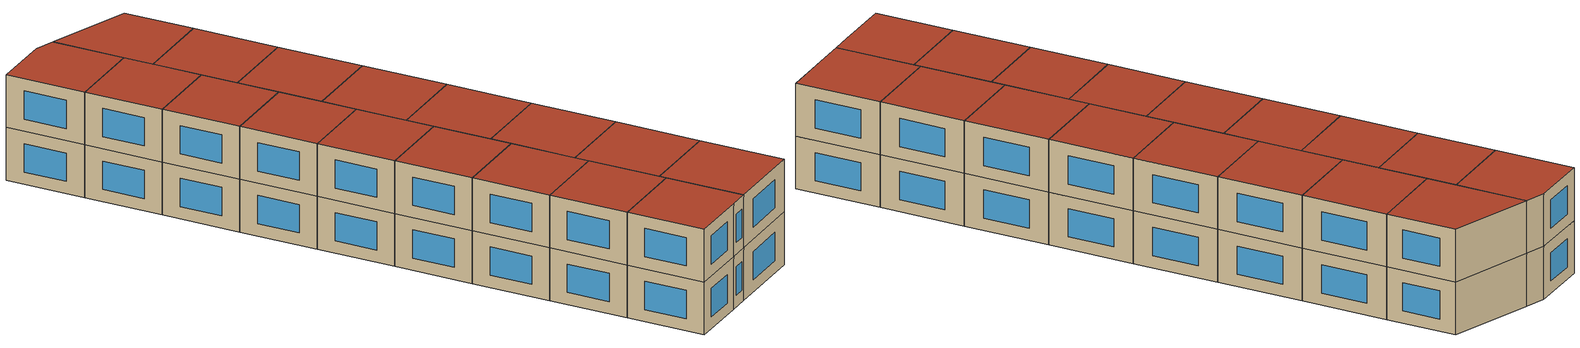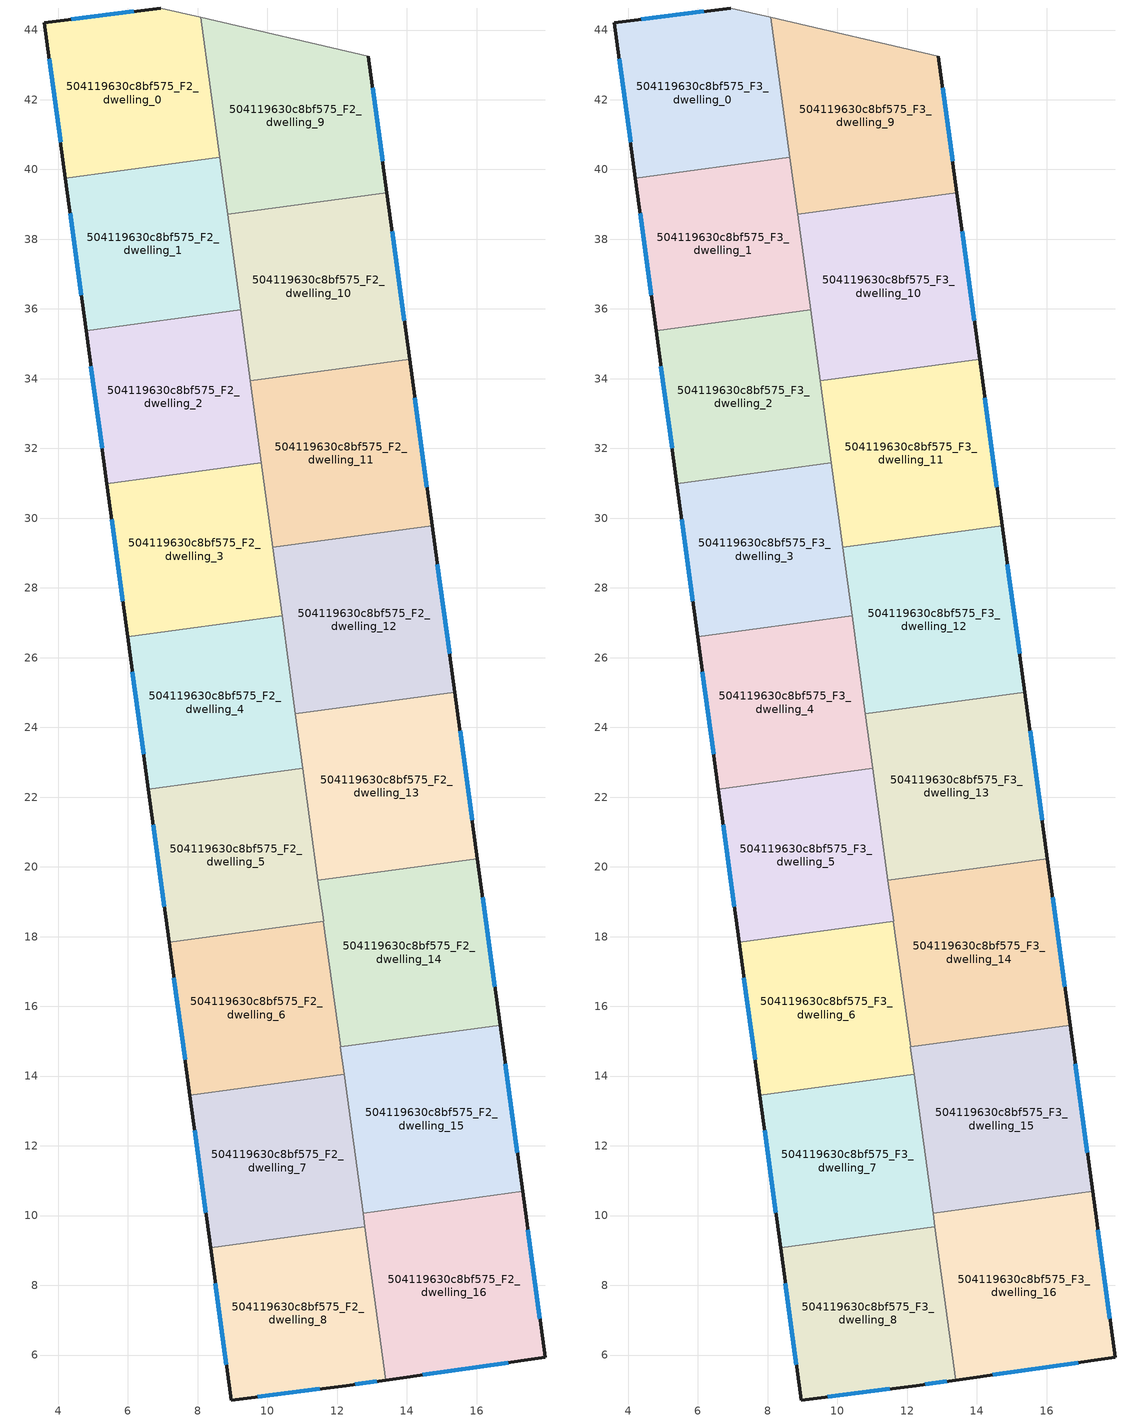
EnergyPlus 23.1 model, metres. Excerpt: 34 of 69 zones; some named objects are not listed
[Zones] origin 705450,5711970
504119630c8bf575_F2_dwelling_0
 floor to 504119630c8bf575_F1_dwelling_0 (EU_floor_Construction): 8.09,44.36 8.64,40.36 4.21,39.75 3.6,44.21 6.94,44.63 z6
 wall outside (EU_wall_Construction): 6.94,44.63 3.6,44.21 4.21,39.75 z6:9
 wall adiabatic (EU_wall_Construction): 8.09,44.36 6.94,44.63 z6:9
 wall to 504119630c8bf575_F2_dwelling_1 (EU_wall_Construction): 4.21,39.75 8.64,40.36 z6:9
 wall to 504119630c8bf575_F2_dwelling_9 (EU_wall_Construction): 8.64,40.36 8.09,44.36 z6:9
 window (EU_Window_Construction): 6.17,44.53 4.38,44.3 / 3.74,43.18 4.07,40.79 z6.69:8.31
504119630c8bf575_F2_dwelling_1
 floor to 504119630c8bf575_F1_dwelling_1 (EU_floor_Construction): 8.64,40.36 9.23,35.97 4.8,35.37 4.21,39.75 z6
 wall outside (EU_wall_Construction): 4.21,39.75 4.8,35.37 z6:9
 wall to 504119630c8bf575_F2_dwelling_2 (EU_wall_Construction): 4.8,35.37 9.23,35.97 z6:9
 wall to 504119630c8bf575_F2_dwelling_10 (EU_wall_Construction): 9.23,35.97 8.86,38.72 z6:9
 wall to 504119630c8bf575_F2_dwelling_9 (EU_wall_Construction): 8.86,38.72 8.64,40.36 z6:9
 window (EU_Window_Construction): 4.35,38.74 4.66,36.39 z6.69:8.31
504119630c8bf575_F2_dwelling_10
 floor to 504119630c8bf575_F1_dwelling_10 (EU_floor_Construction): 13.43,39.34 14.08,34.56 9.51,33.94 8.86,38.72 z6
 wall outside (EU_wall_Construction): 14.08,34.56 13.43,39.34 z6:9
 wall to 504119630c8bf575_F2_dwelling_9 (EU_wall_Construction): 13.43,39.34 8.86,38.72 z6:9
 wall to 504119630c8bf575_F2_dwelling_11 (EU_wall_Construction): 9.51,33.94 14.08,34.56 z6:9
 wall to 504119630c8bf575_F2_dwelling_2 (EU_wall_Construction): 9.23,35.97 9.51,33.94 z6:9
 window (EU_Window_Construction): 13.93,35.67 13.58,38.23 z6.69:8.31
504119630c8bf575_F2_dwelling_11
 floor to 504119630c8bf575_F1_dwelling_11 (EU_floor_Construction): 14.08,34.56 14.72,29.79 10.15,29.17 9.51,33.94 z6
 wall outside (EU_wall_Construction): 14.72,29.79 14.08,34.56 z6:9
 wall to 504119630c8bf575_F2_dwelling_12 (EU_wall_Construction): 10.15,29.17 14.72,29.79 z6:9
 wall to 504119630c8bf575_F2_dwelling_3 (EU_wall_Construction): 9.83,31.59 10.15,29.17 z6:9
 wall to 504119630c8bf575_F2_dwelling_2 (EU_wall_Construction): 9.51,33.94 9.82,31.59 z6:9
 window (EU_Window_Construction): 14.58,30.89 14.23,33.46 z6.69:8.31
504119630c8bf575_F2_dwelling_12
 floor to 504119630c8bf575_F1_dwelling_12 (EU_floor_Construction): 14.72,29.79 15.37,25.01 10.8,24.39 10.15,29.17 z6
 wall outside (EU_wall_Construction): 15.37,25.01 14.72,29.79 z6:9
 wall to 504119630c8bf575_F2_dwelling_13 (EU_wall_Construction): 10.8,24.39 15.37,25.01 z6:9
 wall to 504119630c8bf575_F2_dwelling_4 (EU_wall_Construction): 10.42,27.21 10.8,24.39 z6:9
 wall to 504119630c8bf575_F2_dwelling_3 (EU_wall_Construction): 10.15,29.16 10.42,27.21 z6:9
 window (EU_Window_Construction): 15.22,26.12 14.88,28.68 z6.69:8.31
504119630c8bf575_F2_dwelling_13
 floor to 504119630c8bf575_F1_dwelling_13 (EU_floor_Construction): 15.37,25.01 16.02,20.24 11.45,19.62 10.8,24.39 z6
 wall outside (EU_wall_Construction): 16.02,20.24 15.37,25.01 z6:9
 wall to 504119630c8bf575_F2_dwelling_14 (EU_wall_Construction): 11.45,19.62 16.02,20.24 z6:9
 wall to 504119630c8bf575_F2_dwelling_5 (EU_wall_Construction): 11.01,22.82 11.45,19.62 z6:9
 wall to 504119630c8bf575_F2_dwelling_4 (EU_wall_Construction): 10.8,24.39 11.01,22.82 z6:9
 window (EU_Window_Construction): 15.87,21.34 15.52,23.91 z6.69:8.31
504119630c8bf575_F2_dwelling_14
 floor to 504119630c8bf575_F1_dwelling_14 (EU_floor_Construction): 16.02,20.24 16.67,15.46 12.1,14.84 11.45,19.62 z6
 wall outside (EU_wall_Construction): 16.67,15.46 16.02,20.24 z6:9
 wall to 504119630c8bf575_F2_dwelling_15 (EU_wall_Construction): 12.1,14.84 16.67,15.46 z6:9
 wall to 504119630c8bf575_F2_dwelling_6 (EU_wall_Construction): 11.61,18.44 12.1,14.84 z6:9
 wall to 504119630c8bf575_F2_dwelling_5 (EU_wall_Construction): 11.45,19.62 11.61,18.44 z6:9
 window (EU_Window_Construction): 16.52,16.57 16.17,19.13 z6.69:8.31
504119630c8bf575_F2_dwelling_15
 floor to 504119630c8bf575_F1_dwelling_15 (EU_floor_Construction): 16.67,15.46 17.32,10.69 12.74,10.07 12.1,14.84 z6
 wall outside (EU_wall_Construction): 17.32,10.69 16.67,15.46 z6:9
 wall to 504119630c8bf575_F2_dwelling_16 (EU_wall_Construction): 12.74,10.07 17.32,10.69 z6:9
 wall to 504119630c8bf575_F2_dwelling_7 (EU_wall_Construction): 12.2,14.06 12.74,10.07 z6:9
 wall to 504119630c8bf575_F2_dwelling_6 (EU_wall_Construction): 12.1,14.84 12.2,14.06 z6:9
 window (EU_Window_Construction): 17.17,11.8 16.82,14.36 z6.69:8.31
504119630c8bf575_F2_dwelling_16
 floor to 504119630c8bf575_F1_dwelling_16 (EU_floor_Construction): 17.32,10.69 17.96,5.93 13.39,5.28 12.74,10.07 z6
 wall outside (EU_wall_Construction): 13.39,5.28 17.96,5.93 17.32,10.69 z6:9
 wall to 504119630c8bf575_F2_dwelling_8 (EU_wall_Construction): 12.8,9.67 13.39,5.28 z6:9
 wall to 504119630c8bf575_F2_dwelling_7 (EU_wall_Construction): 12.74,10.07 12.8,9.67 z6:9
 window (EU_Window_Construction): 17.82,7.04 17.47,9.59 / 14.45,5.43 16.91,5.78 z6.69:8.31
504119630c8bf575_F2_dwelling_2
 floor to 504119630c8bf575_F1_dwelling_2 (EU_floor_Construction): 9.23,35.97 9.82,31.59 5.4,30.99 4.8,35.37 z6
 wall outside (EU_wall_Construction): 4.8,35.37 5.4,30.99 z6:9
 wall to 504119630c8bf575_F2_dwelling_3 (EU_wall_Construction): 5.4,30.99 9.82,31.59 z6:9
 window (EU_Window_Construction): 4.94,34.36 5.26,32 z6.69:8.31
504119630c8bf575_F2_dwelling_3
 floor to 504119630c8bf575_F1_dwelling_3 (EU_floor_Construction): 9.82,31.59 10.42,27.21 5.99,26.61 5.4,30.99 z6
 wall outside (EU_wall_Construction): 5.4,30.99 5.99,26.61 z6:9
 wall to 504119630c8bf575_F2_dwelling_4 (EU_wall_Construction): 5.99,26.61 10.42,27.21 z6:9
 window (EU_Window_Construction): 5.53,29.97 5.85,27.62 z6.69:8.31
504119630c8bf575_F2_dwelling_4
 floor to 504119630c8bf575_F1_dwelling_4 (EU_floor_Construction): 10.42,27.21 11.01,22.82 6.59,22.22 5.99,26.61 z6
 wall outside (EU_wall_Construction): 5.99,26.61 6.59,22.22 z6:9
 wall to 504119630c8bf575_F2_dwelling_5 (EU_wall_Construction): 6.59,22.22 11.01,22.82 z6:9
 window (EU_Window_Construction): 6.13,25.59 6.45,23.24 z6.69:8.31
504119630c8bf575_F2_dwelling_5
 floor to 504119630c8bf575_F1_dwelling_5 (EU_floor_Construction): 11.01,22.82 11.61,18.44 7.18,17.84 6.59,22.22 z6
 wall outside (EU_wall_Construction): 6.59,22.22 7.18,17.84 z6:9
 wall to 504119630c8bf575_F2_dwelling_6 (EU_wall_Construction): 7.18,17.84 11.61,18.44 z6:9
 window (EU_Window_Construction): 6.72,21.21 7.04,18.85 z6.69:8.31
504119630c8bf575_F2_dwelling_6
 floor to 504119630c8bf575_F1_dwelling_6 (EU_floor_Construction): 11.61,18.44 12.2,14.06 7.78,13.46 7.18,17.84 z6
 wall outside (EU_wall_Construction): 7.18,17.84 7.78,13.46 z6:9
 wall to 504119630c8bf575_F2_dwelling_7 (EU_wall_Construction): 7.78,13.46 12.2,14.06 z6:9
 window (EU_Window_Construction): 7.32,16.82 7.64,14.47 z6.69:8.31
504119630c8bf575_F2_dwelling_7
 floor to 504119630c8bf575_F1_dwelling_7 (EU_floor_Construction): 12.2,14.06 12.8,9.67 8.37,9.07 7.78,13.46 z6
 wall outside (EU_wall_Construction): 7.78,13.46 8.37,9.07 z6:9
 wall to 504119630c8bf575_F2_dwelling_8 (EU_wall_Construction): 8.37,9.07 12.8,9.67 z6:9
 window (EU_Window_Construction): 7.91,12.44 8.23,10.09 z6.69:8.31
504119630c8bf575_F2_dwelling_8
 floor to 504119630c8bf575_F1_dwelling_8 (EU_floor_Construction): 12.8,9.67 13.39,5.28 12.26,5.12 8.96,4.71 8.37,9.07 z6
 wall outside (EU_wall_Construction): 8.37,9.07 8.96,4.71 12.26,5.12 13.39,5.28 z6:9
 window (EU_Window_Construction): 8.51,8.06 8.82,5.72 / 12.52,5.16 13.13,5.25 / 9.73,4.81 11.5,5.03 z6.69:8.31
504119630c8bf575_F2_dwelling_9
 floor to 504119630c8bf575_F1_dwelling_9 (EU_floor_Construction): 12.9,43.25 13.43,39.34 8.86,38.72 8.09,44.36 z6
 wall outside (EU_wall_Construction): 13.43,39.34 12.9,43.25 z6:9
 wall adiabatic (EU_wall_Construction): 12.9,43.25 8.09,44.36 z6:9
 window (EU_Window_Construction): 13.31,40.24 13.02,42.34 z6.69:8.31
504119630c8bf575_F3_dwelling_0
 floor to 504119630c8bf575_F2_dwelling_0 (EU_floor_Construction): 8.09,44.36 8.64,40.36 4.21,39.75 3.6,44.21 6.94,44.63 z9
 wall outside (EU_wall_Construction): 6.94,44.63 3.6,44.21 4.21,39.75 z9:12
 wall adiabatic (EU_wall_Construction): 8.09,44.36 6.94,44.63 z9:12
 wall to 504119630c8bf575_F3_dwelling_1 (EU_wall_Construction): 4.21,39.75 8.64,40.36 z9:12
 wall to 504119630c8bf575_F3_dwelling_9 (EU_wall_Construction): 8.64,40.36 8.09,44.36 z9:12
 window (EU_Window_Construction): 6.17,44.53 4.38,44.3 / 3.74,43.18 4.07,40.79 z9.69:11.31
 roof outside (EU_roof_Construction): 8.64,40.36 8.09,44.36 6.94,44.63 3.6,44.21 4.21,39.75 z12
504119630c8bf575_F3_dwelling_1
 floor to 504119630c8bf575_F2_dwelling_1 (EU_floor_Construction): 8.64,40.36 9.23,35.97 4.8,35.37 4.21,39.75 z9
 wall outside (EU_wall_Construction): 4.21,39.75 4.8,35.37 z9:12
 wall to 504119630c8bf575_F3_dwelling_2 (EU_wall_Construction): 4.8,35.37 9.23,35.97 z9:12
 wall to 504119630c8bf575_F3_dwelling_10 (EU_wall_Construction): 9.23,35.97 8.86,38.72 z9:12
 wall to 504119630c8bf575_F3_dwelling_9 (EU_wall_Construction): 8.86,38.72 8.64,40.36 z9:12
 window (EU_Window_Construction): 4.35,38.74 4.66,36.39 z9.69:11.31
 roof outside (EU_roof_Construction): 9.23,35.97 8.64,40.36 4.21,39.75 4.8,35.37 z12
504119630c8bf575_F3_dwelling_10
 floor to 504119630c8bf575_F2_dwelling_10 (EU_floor_Construction): 13.43,39.34 14.08,34.56 9.51,33.94 8.86,38.72 z9
 wall outside (EU_wall_Construction): 14.08,34.56 13.43,39.34 z9:12
 wall to 504119630c8bf575_F3_dwelling_9 (EU_wall_Construction): 13.43,39.34 8.86,38.72 z9:12
 wall to 504119630c8bf575_F3_dwelling_11 (EU_wall_Construction): 9.51,33.94 14.08,34.56 z9:12
 wall to 504119630c8bf575_F3_dwelling_2 (EU_wall_Construction): 9.23,35.97 9.51,33.94 z9:12
 window (EU_Window_Construction): 13.93,35.67 13.58,38.23 z9.69:11.31
 roof outside (EU_roof_Construction): 14.08,34.56 13.43,39.34 8.86,38.72 9.51,33.94 z12
504119630c8bf575_F3_dwelling_11
 floor to 504119630c8bf575_F2_dwelling_11 (EU_floor_Construction): 14.08,34.56 14.72,29.79 10.15,29.17 9.51,33.94 z9
 wall outside (EU_wall_Construction): 14.72,29.79 14.08,34.56 z9:12
 wall to 504119630c8bf575_F3_dwelling_12 (EU_wall_Construction): 10.15,29.17 14.72,29.79 z9:12
 wall to 504119630c8bf575_F3_dwelling_3 (EU_wall_Construction): 9.83,31.59 10.15,29.17 z9:12
 wall to 504119630c8bf575_F3_dwelling_2 (EU_wall_Construction): 9.51,33.94 9.82,31.59 z9:12
 window (EU_Window_Construction): 14.58,30.89 14.23,33.46 z9.69:11.31
 roof outside (EU_roof_Construction): 14.72,29.79 14.08,34.56 9.51,33.94 10.15,29.17 z12
504119630c8bf575_F3_dwelling_12
 floor to 504119630c8bf575_F2_dwelling_12 (EU_floor_Construction): 14.72,29.79 15.37,25.01 10.8,24.39 10.15,29.17 z9
 wall outside (EU_wall_Construction): 15.37,25.01 14.72,29.79 z9:12
 wall to 504119630c8bf575_F3_dwelling_13 (EU_wall_Construction): 10.8,24.39 15.37,25.01 z9:12
 wall to 504119630c8bf575_F3_dwelling_4 (EU_wall_Construction): 10.42,27.21 10.8,24.39 z9:12
 wall to 504119630c8bf575_F3_dwelling_3 (EU_wall_Construction): 10.15,29.16 10.42,27.21 z9:12
 window (EU_Window_Construction): 15.22,26.12 14.88,28.68 z9.69:11.31
 roof outside (EU_roof_Construction): 15.37,25.01 14.72,29.79 10.15,29.17 10.8,24.39 z12
504119630c8bf575_F3_dwelling_13
 floor to 504119630c8bf575_F2_dwelling_13 (EU_floor_Construction): 15.37,25.01 16.02,20.24 11.45,19.62 10.8,24.39 z9
 wall outside (EU_wall_Construction): 16.02,20.24 15.37,25.01 z9:12
 wall to 504119630c8bf575_F3_dwelling_14 (EU_wall_Construction): 11.45,19.62 16.02,20.24 z9:12
 wall to 504119630c8bf575_F3_dwelling_5 (EU_wall_Construction): 11.01,22.82 11.45,19.62 z9:12
 wall to 504119630c8bf575_F3_dwelling_4 (EU_wall_Construction): 10.8,24.39 11.01,22.82 z9:12
 window (EU_Window_Construction): 15.87,21.34 15.52,23.91 z9.69:11.31
 roof outside (EU_roof_Construction): 16.02,20.24 15.37,25.01 10.8,24.39 11.45,19.62 z12
504119630c8bf575_F3_dwelling_14
 floor to 504119630c8bf575_F2_dwelling_14 (EU_floor_Construction): 16.02,20.24 16.67,15.46 12.1,14.84 11.45,19.62 z9
 wall outside (EU_wall_Construction): 16.67,15.46 16.02,20.24 z9:12
 wall to 504119630c8bf575_F3_dwelling_15 (EU_wall_Construction): 12.1,14.84 16.67,15.46 z9:12
 wall to 504119630c8bf575_F3_dwelling_6 (EU_wall_Construction): 11.61,18.44 12.1,14.84 z9:12
 wall to 504119630c8bf575_F3_dwelling_5 (EU_wall_Construction): 11.45,19.62 11.61,18.44 z9:12
 window (EU_Window_Construction): 16.52,16.57 16.17,19.13 z9.69:11.31
 roof outside (EU_roof_Construction): 16.67,15.46 16.02,20.24 11.45,19.62 12.1,14.84 z12
504119630c8bf575_F3_dwelling_15
 floor to 504119630c8bf575_F2_dwelling_15 (EU_floor_Construction): 16.67,15.46 17.32,10.69 12.74,10.07 12.1,14.84 z9
 wall outside (EU_wall_Construction): 17.32,10.69 16.67,15.46 z9:12
 wall to 504119630c8bf575_F3_dwelling_16 (EU_wall_Construction): 12.74,10.07 17.32,10.69 z9:12
 wall to 504119630c8bf575_F3_dwelling_7 (EU_wall_Construction): 12.2,14.06 12.74,10.07 z9:12
 wall to 504119630c8bf575_F3_dwelling_6 (EU_wall_Construction): 12.1,14.84 12.2,14.06 z9:12
 window (EU_Window_Construction): 17.17,11.8 16.82,14.36 z9.69:11.31
 roof outside (EU_roof_Construction): 17.32,10.69 16.67,15.46 12.1,14.84 12.74,10.07 z12
504119630c8bf575_F3_dwelling_16
 floor to 504119630c8bf575_F2_dwelling_16 (EU_floor_Construction): 17.32,10.69 17.96,5.93 13.39,5.28 12.74,10.07 z9
 wall outside (EU_wall_Construction): 13.39,5.28 17.96,5.93 17.32,10.69 z9:12
 wall to 504119630c8bf575_F3_dwelling_8 (EU_wall_Construction): 12.8,9.67 13.39,5.28 z9:12
 wall to 504119630c8bf575_F3_dwelling_7 (EU_wall_Construction): 12.74,10.07 12.8,9.67 z9:12
 window (EU_Window_Construction): 17.82,7.04 17.47,9.59 / 14.45,5.43 16.91,5.78 z9.69:11.31
 roof outside (EU_roof_Construction): 17.96,5.93 17.32,10.69 12.74,10.07 13.39,5.28 z12
504119630c8bf575_F3_dwelling_2
 floor to 504119630c8bf575_F2_dwelling_2 (EU_floor_Construction): 9.23,35.97 9.82,31.59 5.4,30.99 4.8,35.37 z9
 wall outside (EU_wall_Construction): 4.8,35.37 5.4,30.99 z9:12
 wall to 504119630c8bf575_F3_dwelling_3 (EU_wall_Construction): 5.4,30.99 9.82,31.59 z9:12
 window (EU_Window_Construction): 4.94,34.36 5.26,32 z9.69:11.31
 roof outside (EU_roof_Construction): 9.82,31.59 9.23,35.97 4.8,35.37 5.4,30.99 z12
504119630c8bf575_F3_dwelling_3
 floor to 504119630c8bf575_F2_dwelling_3 (EU_floor_Construction): 9.82,31.59 10.42,27.21 5.99,26.61 5.4,30.99 z9
 wall outside (EU_wall_Construction): 5.4,30.99 5.99,26.61 z9:12
 wall to 504119630c8bf575_F3_dwelling_4 (EU_wall_Construction): 5.99,26.61 10.42,27.21 z9:12
 window (EU_Window_Construction): 5.53,29.97 5.85,27.62 z9.69:11.31
 roof outside (EU_roof_Construction): 10.42,27.21 9.82,31.59 5.4,30.99 5.99,26.61 z12
504119630c8bf575_F3_dwelling_4
 floor to 504119630c8bf575_F2_dwelling_4 (EU_floor_Construction): 10.42,27.21 11.01,22.82 6.59,22.22 5.99,26.61 z9
 wall outside (EU_wall_Construction): 5.99,26.61 6.59,22.22 z9:12
 wall to 504119630c8bf575_F3_dwelling_5 (EU_wall_Construction): 6.59,22.22 11.01,22.82 z9:12
 window (EU_Window_Construction): 6.13,25.59 6.45,23.24 z9.69:11.31
 roof outside (EU_roof_Construction): 11.01,22.82 10.42,27.21 5.99,26.61 6.59,22.22 z12
504119630c8bf575_F3_dwelling_5
 floor to 504119630c8bf575_F2_dwelling_5 (EU_floor_Construction): 11.01,22.82 11.61,18.44 7.18,17.84 6.59,22.22 z9
 wall outside (EU_wall_Construction): 6.59,22.22 7.18,17.84 z9:12
 wall to 504119630c8bf575_F3_dwelling_6 (EU_wall_Construction): 7.18,17.84 11.61,18.44 z9:12
 window (EU_Window_Construction): 6.72,21.21 7.04,18.85 z9.69:11.31
 roof outside (EU_roof_Construction): 11.61,18.44 11.01,22.82 6.59,22.22 7.18,17.84 z12
504119630c8bf575_F3_dwelling_6
 floor to 504119630c8bf575_F2_dwelling_6 (EU_floor_Construction): 11.61,18.44 12.2,14.06 7.78,13.46 7.18,17.84 z9
 wall outside (EU_wall_Construction): 7.18,17.84 7.78,13.46 z9:12
 wall to 504119630c8bf575_F3_dwelling_7 (EU_wall_Construction): 7.78,13.46 12.2,14.06 z9:12
 window (EU_Window_Construction): 7.32,16.82 7.64,14.47 z9.69:11.31
 roof outside (EU_roof_Construction): 12.2,14.06 11.61,18.44 7.18,17.84 7.78,13.46 z12
504119630c8bf575_F3_dwelling_7
 floor to 504119630c8bf575_F2_dwelling_7 (EU_floor_Construction): 12.2,14.06 12.8,9.67 8.37,9.07 7.78,13.46 z9
 wall outside (EU_wall_Construction): 7.78,13.46 8.37,9.07 z9:12
 wall to 504119630c8bf575_F3_dwelling_8 (EU_wall_Construction): 8.37,9.07 12.8,9.67 z9:12
 window (EU_Window_Construction): 7.91,12.44 8.23,10.09 z9.69:11.31
 roof outside (EU_roof_Construction): 12.8,9.67 12.2,14.06 7.78,13.46 8.37,9.07 z12
504119630c8bf575_F3_dwelling_8
 floor to 504119630c8bf575_F2_dwelling_8 (EU_floor_Construction): 12.8,9.67 13.39,5.28 12.26,5.12 8.96,4.71 8.37,9.07 z9
 wall outside (EU_wall_Construction): 8.37,9.07 8.96,4.71 12.26,5.12 13.39,5.28 z9:12
 window (EU_Window_Construction): 8.51,8.06 8.82,5.72 / 12.52,5.16 13.13,5.25 / 9.73,4.81 11.5,5.03 z9.69:11.31
 roof outside (EU_roof_Construction): 13.39,5.28 12.8,9.67 8.37,9.07 8.96,4.71 12.26,5.12 z12
504119630c8bf575_F3_dwelling_9
 floor to 504119630c8bf575_F2_dwelling_9 (EU_floor_Construction): 12.9,43.25 13.43,39.34 8.86,38.72 8.09,44.36 z9
 wall outside (EU_wall_Construction): 13.43,39.34 12.9,43.25 z9:12
 wall adiabatic (EU_wall_Construction): 12.9,43.25 8.09,44.36 z9:12
 window (EU_Window_Construction): 13.31,40.24 13.02,42.34 z9.69:11.31
 roof outside (EU_roof_Construction): 13.43,39.34 12.9,43.25 8.09,44.36 8.86,38.72 z12
[Building]
EU S2 Campaign: North Axis=0; Terrain=City; Solar Distribution=FullExterior
[Site:Location]
London: Latitude=51.5; Longitude=-0.5; Time Zone=0; Elevation=25
[SizingPeriod:WeatherFileDays]
AnnualSizingPeriod: Begin Month=1; Begin Day of Month=1; End Month=12; End Day of Month=31; Day of Week for Start Day=Monday; Use Weather File Daylight Saving Period=No; Use Weather File Rain and Snow Indicators=No
[MATERIAL]
EU_InternalMass_Material: Roughness=MediumRough; Thickness=0.1; Conductivity=1; Density=1800; Specific Heat=900; Thermal Absorptance=0.9; Solar Absorptance=0.7; Visible Absorptance=0.7
[MATERIAL:NOMASS] Roughness=MediumRough; Thermal Absorptance=0.9; Solar Absorptance=0.7; Visible Absorptance=0.7
Name | Thermal Resistance
EU_wall_NoMass | 0.635353
EU_roof_NoMass | 0.675062
EU_floor_NoMass | 1.96382
[WINDOWMATERIAL:SIMPLEGLAZINGSYSTEM]
EU_Window_SimpleGlazing: UFactor=2.96269; Solar Heat Gain Coefficient=0.76; Visible Transmittance=0.76
[CONSTRUCTION]
EU_wall_Construction: EU_wall_NoMass
EU_roof_Construction: EU_roof_NoMass
EU_floor_Construction: EU_floor_NoMass
EU_InternalMass_Construction: EU_InternalMass_Material
EU_Window_Construction: EU_Window_SimpleGlazing
[ZONE] Type=1; Multiplier=1; Ceiling Height=autocalculate; Floor Area=autocalculate; Part of Total Floor Area=Yes
Name | Volume
504119630c8bf575_F2_dwelling_0; 504119630c8bf575_F3_dwelling_0 | 59.2874
504119630c8bf575_F2_dwelling_1; 504119630c8bf575_F3_dwelling_1 | 59.2998
504119630c8bf575_F2_dwelling_10; 504119630c8bf575_F3_dwelling_10 | 66.7075
504119630c8bf575_F2_dwelling_11; 504119630c8bf575_F3_dwelling_11 | 66.6929
504119630c8bf575_F2_dwelling_12; 504119630c8bf575_F3_dwelling_12; 504119630c8bf575_F2_dwelling_14; 504119630c8bf575_F3_dwelling_14; 504119630c8bf575_F2_dwelling_15; 504119630c8bf575_F3_dwelling_15; 504119630c8bf575_F2_dwelling_16; 504119630c8bf575_F3_dwelling_16 | 66.7009
504119630c8bf575_F2_dwelling_13; 504119630c8bf575_F3_dwelling_13 | 66.7024
504119630c8bf575_F2_dwelling_2; 504119630c8bf575_F3_dwelling_2 | 59.302
504119630c8bf575_F2_dwelling_3; 504119630c8bf575_F3_dwelling_3 | 59.2808
504119630c8bf575_F2_dwelling_4; 504119630c8bf575_F3_dwelling_4 | 59.2939
504119630c8bf575_F2_dwelling_5; 504119630c8bf575_F3_dwelling_5 | 59.2969
504119630c8bf575_F2_dwelling_6; 504119630c8bf575_F3_dwelling_6 | 59.2896
504119630c8bf575_F2_dwelling_7; 504119630c8bf575_F3_dwelling_7 | 59.2888
504119630c8bf575_F2_dwelling_8; 504119630c8bf575_F3_dwelling_8 | 59.291
504119630c8bf575_F2_dwelling_9; 504119630c8bf575_F3_dwelling_9 | 66.6914
[INTERNALMASS] Construction=EU_InternalMass_Construction
Name | Zone or ZoneList | Surface Area
504119630c8bf575_F2_dwelling_0_EU_InternalMass | 504119630c8bf575_F2_dwelling_0 | 19.7629
504119630c8bf575_F2_dwelling_1_EU_InternalMass | 504119630c8bf575_F2_dwelling_1 | 19.7668
504119630c8bf575_F2_dwelling_2_EU_InternalMass | 504119630c8bf575_F2_dwelling_2 | 19.7674
504119630c8bf575_F2_dwelling_3_EU_InternalMass | 504119630c8bf575_F2_dwelling_3 | 19.7605
504119630c8bf575_F2_dwelling_4_EU_InternalMass | 504119630c8bf575_F2_dwelling_4 | 19.7649
504119630c8bf575_F2_dwelling_5_EU_InternalMass | 504119630c8bf575_F2_dwelling_5 | 19.7655
504119630c8bf575_F2_dwelling_6_EU_InternalMass | 504119630c8bf575_F2_dwelling_6 | 19.763
504119630c8bf575_F2_dwelling_7_EU_InternalMass | 504119630c8bf575_F2_dwelling_7 | 19.763
504119630c8bf575_F2_dwelling_8_EU_InternalMass | 504119630c8bf575_F2_dwelling_8 | 19.7637
504119630c8bf575_F2_dwelling_9_EU_InternalMass | 504119630c8bf575_F2_dwelling_9 | 22.2307
504119630c8bf575_F2_dwelling_10_EU_InternalMass | 504119630c8bf575_F2_dwelling_10 | 22.2353
504119630c8bf575_F2_dwelling_11_EU_InternalMass | 504119630c8bf575_F2_dwelling_11 | 22.2309
504119630c8bf575_F2_dwelling_12_EU_InternalMass | 504119630c8bf575_F2_dwelling_12 | 22.2337
504119630c8bf575_F2_dwelling_13_EU_InternalMass | 504119630c8bf575_F2_dwelling_13 | 22.2339
504119630c8bf575_F2_dwelling_14_EU_InternalMass | 504119630c8bf575_F2_dwelling_14 | 22.234
504119630c8bf575_F2_dwelling_15_EU_InternalMass | 504119630c8bf575_F2_dwelling_15 | 22.2336
504119630c8bf575_F2_dwelling_16_EU_InternalMass | 504119630c8bf575_F2_dwelling_16 | 22.2339
504119630c8bf575_F3_dwelling_0_EU_InternalMass | 504119630c8bf575_F3_dwelling_0 | 19.7629
504119630c8bf575_F3_dwelling_1_EU_InternalMass | 504119630c8bf575_F3_dwelling_1 | 19.7668
504119630c8bf575_F3_dwelling_2_EU_InternalMass | 504119630c8bf575_F3_dwelling_2 | 19.7674
504119630c8bf575_F3_dwelling_3_EU_InternalMass | 504119630c8bf575_F3_dwelling_3 | 19.7605
504119630c8bf575_F3_dwelling_4_EU_InternalMass | 504119630c8bf575_F3_dwelling_4 | 19.7649
504119630c8bf575_F3_dwelling_5_EU_InternalMass | 504119630c8bf575_F3_dwelling_5 | 19.7655
504119630c8bf575_F3_dwelling_6_EU_InternalMass | 504119630c8bf575_F3_dwelling_6 | 19.763
504119630c8bf575_F3_dwelling_7_EU_InternalMass | 504119630c8bf575_F3_dwelling_7 | 19.763
504119630c8bf575_F3_dwelling_8_EU_InternalMass | 504119630c8bf575_F3_dwelling_8 | 19.7637
504119630c8bf575_F3_dwelling_9_EU_InternalMass | 504119630c8bf575_F3_dwelling_9 | 22.2307
504119630c8bf575_F3_dwelling_10_EU_InternalMass | 504119630c8bf575_F3_dwelling_10 | 22.2353
504119630c8bf575_F3_dwelling_11_EU_InternalMass | 504119630c8bf575_F3_dwelling_11 | 22.2309
504119630c8bf575_F3_dwelling_12_EU_InternalMass | 504119630c8bf575_F3_dwelling_12 | 22.2337
504119630c8bf575_F3_dwelling_13_EU_InternalMass | 504119630c8bf575_F3_dwelling_13 | 22.2339
504119630c8bf575_F3_dwelling_14_EU_InternalMass | 504119630c8bf575_F3_dwelling_14 | 22.234
504119630c8bf575_F3_dwelling_15_EU_InternalMass | 504119630c8bf575_F3_dwelling_15 | 22.2336
504119630c8bf575_F3_dwelling_16_EU_InternalMass | 504119630c8bf575_F3_dwelling_16 | 22.2339
[OTHEREQUIPMENT] Fuel Type=Electricity; Design Level Calculation Method=Watts/Area; Power per Zone Floor Area=1; Fraction Latent=0; Fraction Radiant=0; Fraction Lost=0; Carbon Dioxide Generation Rate=0; EndUse Subcategory=EU_Step8_InternalGains
Name | Zone or ZoneList or Space or SpaceList | Schedule
EU_Step8_InternalGain_504119630c8bf575_F2_dwelling_0_f000 | 504119630c8bf575_F2_dwelling_0 | EU_Step8_GainSchedule_504119630c8bf575_F2_dwelling_0_f000
EU_Step8_InternalGain_504119630c8bf575_F2_dwelling_1_f000 | 504119630c8bf575_F2_dwelling_1 | EU_Step8_GainSchedule_504119630c8bf575_F2_dwelling_1_f000
EU_Step8_InternalGain_504119630c8bf575_F2_dwelling_2_f000 | 504119630c8bf575_F2_dwelling_2 | EU_Step8_GainSchedule_504119630c8bf575_F2_dwelling_2_f000
EU_Step8_InternalGain_504119630c8bf575_F2_dwelling_3_f000 | 504119630c8bf575_F2_dwelling_3 | EU_Step8_GainSchedule_504119630c8bf575_F2_dwelling_3_f000
EU_Step8_InternalGain_504119630c8bf575_F2_dwelling_4_f000 | 504119630c8bf575_F2_dwelling_4 | EU_Step8_GainSchedule_504119630c8bf575_F2_dwelling_4_f000
EU_Step8_InternalGain_504119630c8bf575_F2_dwelling_5_f000 | 504119630c8bf575_F2_dwelling_5 | EU_Step8_GainSchedule_504119630c8bf575_F2_dwelling_5_f000
EU_Step8_InternalGain_504119630c8bf575_F2_dwelling_6_f000 | 504119630c8bf575_F2_dwelling_6 | EU_Step8_GainSchedule_504119630c8bf575_F2_dwelling_6_f000
EU_Step8_InternalGain_504119630c8bf575_F2_dwelling_7_f000 | 504119630c8bf575_F2_dwelling_7 | EU_Step8_GainSchedule_504119630c8bf575_F2_dwelling_7_f000
EU_Step8_InternalGain_504119630c8bf575_F2_dwelling_8_f000 | 504119630c8bf575_F2_dwelling_8 | EU_Step8_GainSchedule_504119630c8bf575_F2_dwelling_8_f000
EU_Step8_InternalGain_504119630c8bf575_F2_dwelling_9_f000 | 504119630c8bf575_F2_dwelling_9 | EU_Step8_GainSchedule_504119630c8bf575_F2_dwelling_9_f000
EU_Step8_InternalGain_504119630c8bf575_F2_dwelling_10_f000 | 504119630c8bf575_F2_dwelling_10 | EU_Step8_GainSchedule_504119630c8bf575_F2_dwelling_10_f000
EU_Step8_InternalGain_504119630c8bf575_F2_dwelling_11_f000 | 504119630c8bf575_F2_dwelling_11 | EU_Step8_GainSchedule_504119630c8bf575_F2_dwelling_11_f000
EU_Step8_InternalGain_504119630c8bf575_F2_dwelling_12_f000 | 504119630c8bf575_F2_dwelling_12 | EU_Step8_GainSchedule_504119630c8bf575_F2_dwelling_12_f000
EU_Step8_InternalGain_504119630c8bf575_F2_dwelling_13_f000 | 504119630c8bf575_F2_dwelling_13 | EU_Step8_GainSchedule_504119630c8bf575_F2_dwelling_13_f000
EU_Step8_InternalGain_504119630c8bf575_F2_dwelling_14_f000 | 504119630c8bf575_F2_dwelling_14 | EU_Step8_GainSchedule_504119630c8bf575_F2_dwelling_14_f000
EU_Step8_InternalGain_504119630c8bf575_F2_dwelling_15_f000 | 504119630c8bf575_F2_dwelling_15 | EU_Step8_GainSchedule_504119630c8bf575_F2_dwelling_15_f000
EU_Step8_InternalGain_504119630c8bf575_F2_dwelling_16_f000 | 504119630c8bf575_F2_dwelling_16 | EU_Step8_GainSchedule_504119630c8bf575_F2_dwelling_16_f000
EU_Step8_InternalGain_504119630c8bf575_F3_dwelling_0_f000 | 504119630c8bf575_F3_dwelling_0 | EU_Step8_GainSchedule_504119630c8bf575_F3_dwelling_0_f000
EU_Step8_InternalGain_504119630c8bf575_F3_dwelling_1_f000 | 504119630c8bf575_F3_dwelling_1 | EU_Step8_GainSchedule_504119630c8bf575_F3_dwelling_1_f000
EU_Step8_InternalGain_504119630c8bf575_F3_dwelling_2_f000 | 504119630c8bf575_F3_dwelling_2 | EU_Step8_GainSchedule_504119630c8bf575_F3_dwelling_2_f000
EU_Step8_InternalGain_504119630c8bf575_F3_dwelling_3_f000 | 504119630c8bf575_F3_dwelling_3 | EU_Step8_GainSchedule_504119630c8bf575_F3_dwelling_3_f000
EU_Step8_InternalGain_504119630c8bf575_F3_dwelling_4_f000 | 504119630c8bf575_F3_dwelling_4 | EU_Step8_GainSchedule_504119630c8bf575_F3_dwelling_4_f000
EU_Step8_InternalGain_504119630c8bf575_F3_dwelling_5_f000 | 504119630c8bf575_F3_dwelling_5 | EU_Step8_GainSchedule_504119630c8bf575_F3_dwelling_5_f000
EU_Step8_InternalGain_504119630c8bf575_F3_dwelling_6_f000 | 504119630c8bf575_F3_dwelling_6 | EU_Step8_GainSchedule_504119630c8bf575_F3_dwelling_6_f000
EU_Step8_InternalGain_504119630c8bf575_F3_dwelling_7_f000 | 504119630c8bf575_F3_dwelling_7 | EU_Step8_GainSchedule_504119630c8bf575_F3_dwelling_7_f000
EU_Step8_InternalGain_504119630c8bf575_F3_dwelling_8_f000 | 504119630c8bf575_F3_dwelling_8 | EU_Step8_GainSchedule_504119630c8bf575_F3_dwelling_8_f000
EU_Step8_InternalGain_504119630c8bf575_F3_dwelling_9_f000 | 504119630c8bf575_F3_dwelling_9 | EU_Step8_GainSchedule_504119630c8bf575_F3_dwelling_9_f000
EU_Step8_InternalGain_504119630c8bf575_F3_dwelling_10_f000 | 504119630c8bf575_F3_dwelling_10 | EU_Step8_GainSchedule_504119630c8bf575_F3_dwelling_10_f000
EU_Step8_InternalGain_504119630c8bf575_F3_dwelling_11_f000 | 504119630c8bf575_F3_dwelling_11 | EU_Step8_GainSchedule_504119630c8bf575_F3_dwelling_11_f000
EU_Step8_InternalGain_504119630c8bf575_F3_dwelling_12_f000 | 504119630c8bf575_F3_dwelling_12 | EU_Step8_GainSchedule_504119630c8bf575_F3_dwelling_12_f000
EU_Step8_InternalGain_504119630c8bf575_F3_dwelling_13_f000 | 504119630c8bf575_F3_dwelling_13 | EU_Step8_GainSchedule_504119630c8bf575_F3_dwelling_13_f000
EU_Step8_InternalGain_504119630c8bf575_F3_dwelling_14_f000 | 504119630c8bf575_F3_dwelling_14 | EU_Step8_GainSchedule_504119630c8bf575_F3_dwelling_14_f000
EU_Step8_InternalGain_504119630c8bf575_F3_dwelling_15_f000 | 504119630c8bf575_F3_dwelling_15 | EU_Step8_GainSchedule_504119630c8bf575_F3_dwelling_15_f000
EU_Step8_InternalGain_504119630c8bf575_F3_dwelling_16_f000 | 504119630c8bf575_F3_dwelling_16 | EU_Step8_GainSchedule_504119630c8bf575_F3_dwelling_16_f000
[ZONEVENTILATION:DESIGNFLOWRATE] Schedule=EU_AlwaysOn; Design Flow Rate Calculation Method=AirChanges/Hour; Air Changes per Hour=0.555504; Ventilation Type=Natural; Fan Pressure Rise=0; Fan Total Efficiency=1; Constant Term Coefficient=1; Temperature Term Coefficient=0; Velocity Term Coefficient=0; Velocity Squared Term Coefficient=0; Minimum Indoor Temperature=-100; Maximum Indoor Temperature=100; Delta Temperature=-100; Minimum Outdoor Temperature=-100; Maximum Outdoor Temperature=100; Maximum Wind Speed=40
Name | Zone or ZoneList or Space or SpaceList
EU_ConstantAir_504119630c8bf575_F2_dwelling_0 | 504119630c8bf575_F2_dwelling_0
EU_ConstantAir_504119630c8bf575_F2_dwelling_1 | 504119630c8bf575_F2_dwelling_1
EU_ConstantAir_504119630c8bf575_F2_dwelling_2 | 504119630c8bf575_F2_dwelling_2
EU_ConstantAir_504119630c8bf575_F2_dwelling_3 | 504119630c8bf575_F2_dwelling_3
EU_ConstantAir_504119630c8bf575_F2_dwelling_4 | 504119630c8bf575_F2_dwelling_4
EU_ConstantAir_504119630c8bf575_F2_dwelling_5 | 504119630c8bf575_F2_dwelling_5
EU_ConstantAir_504119630c8bf575_F2_dwelling_6 | 504119630c8bf575_F2_dwelling_6
EU_ConstantAir_504119630c8bf575_F2_dwelling_7 | 504119630c8bf575_F2_dwelling_7
EU_ConstantAir_504119630c8bf575_F2_dwelling_8 | 504119630c8bf575_F2_dwelling_8
EU_ConstantAir_504119630c8bf575_F2_dwelling_9 | 504119630c8bf575_F2_dwelling_9
EU_ConstantAir_504119630c8bf575_F2_dwelling_10 | 504119630c8bf575_F2_dwelling_10
EU_ConstantAir_504119630c8bf575_F2_dwelling_11 | 504119630c8bf575_F2_dwelling_11
EU_ConstantAir_504119630c8bf575_F2_dwelling_12 | 504119630c8bf575_F2_dwelling_12
EU_ConstantAir_504119630c8bf575_F2_dwelling_13 | 504119630c8bf575_F2_dwelling_13
EU_ConstantAir_504119630c8bf575_F2_dwelling_14 | 504119630c8bf575_F2_dwelling_14
EU_ConstantAir_504119630c8bf575_F2_dwelling_15 | 504119630c8bf575_F2_dwelling_15
EU_ConstantAir_504119630c8bf575_F2_dwelling_16 | 504119630c8bf575_F2_dwelling_16
EU_ConstantAir_504119630c8bf575_F3_dwelling_0 | 504119630c8bf575_F3_dwelling_0
EU_ConstantAir_504119630c8bf575_F3_dwelling_1 | 504119630c8bf575_F3_dwelling_1
EU_ConstantAir_504119630c8bf575_F3_dwelling_2 | 504119630c8bf575_F3_dwelling_2
EU_ConstantAir_504119630c8bf575_F3_dwelling_3 | 504119630c8bf575_F3_dwelling_3
EU_ConstantAir_504119630c8bf575_F3_dwelling_4 | 504119630c8bf575_F3_dwelling_4
EU_ConstantAir_504119630c8bf575_F3_dwelling_5 | 504119630c8bf575_F3_dwelling_5
EU_ConstantAir_504119630c8bf575_F3_dwelling_6 | 504119630c8bf575_F3_dwelling_6
EU_ConstantAir_504119630c8bf575_F3_dwelling_7 | 504119630c8bf575_F3_dwelling_7
EU_ConstantAir_504119630c8bf575_F3_dwelling_8 | 504119630c8bf575_F3_dwelling_8
EU_ConstantAir_504119630c8bf575_F3_dwelling_9 | 504119630c8bf575_F3_dwelling_9
EU_ConstantAir_504119630c8bf575_F3_dwelling_10 | 504119630c8bf575_F3_dwelling_10
EU_ConstantAir_504119630c8bf575_F3_dwelling_11 | 504119630c8bf575_F3_dwelling_11
EU_ConstantAir_504119630c8bf575_F3_dwelling_12 | 504119630c8bf575_F3_dwelling_12
EU_ConstantAir_504119630c8bf575_F3_dwelling_13 | 504119630c8bf575_F3_dwelling_13
EU_ConstantAir_504119630c8bf575_F3_dwelling_14 | 504119630c8bf575_F3_dwelling_14
EU_ConstantAir_504119630c8bf575_F3_dwelling_15 | 504119630c8bf575_F3_dwelling_15
EU_ConstantAir_504119630c8bf575_F3_dwelling_16 | 504119630c8bf575_F3_dwelling_16
[HVACTEMPLATE:THERMOSTAT] Constant Heating Setpoint=20; Constant Cooling Setpoint=50
EU_HeatOnly_504119630c8bf575_F0_dwelling_0; EU_HeatOnly_504119630c8bf575_F0_dwelling_1; EU_HeatOnly_504119630c8bf575_F0_dwelling_2; EU_HeatOnly_504119630c8bf575_F0_dwelling_3; EU_HeatOnly_504119630c8bf575_F0_dwelling_4; EU_HeatOnly_504119630c8bf575_F0_dwelling_5; EU_HeatOnly_504119630c8bf575_F0_dwelling_6; EU_HeatOnly_504119630c8bf575_F0_dwelling_7; EU_HeatOnly_504119630c8bf575_F0_dwelling_8; EU_HeatOnly_504119630c8bf575_F0_dwelling_9; EU_HeatOnly_504119630c8bf575_F0_dwelling_10; EU_HeatOnly_504119630c8bf575_F0_dwelling_11; EU_HeatOnly_504119630c8bf575_F0_dwelling_12; EU_HeatOnly_504119630c8bf575_F0_dwelling_13; EU_HeatOnly_504119630c8bf575_F0_dwelling_14; EU_HeatOnly_504119630c8bf575_F0_dwelling_15; EU_HeatOnly_504119630c8bf575_F0_dwelling_16; EU_HeatOnly_504119630c8bf575_F0_dwelling_17; EU_HeatOnly_504119630c8bf575_F1_dwelling_0; EU_HeatOnly_504119630c8bf575_F1_dwelling_1; EU_HeatOnly_504119630c8bf575_F1_dwelling_2; EU_HeatOnly_504119630c8bf575_F1_dwelling_3; EU_HeatOnly_504119630c8bf575_F1_dwelling_4; EU_HeatOnly_504119630c8bf575_F1_dwelling_5; EU_HeatOnly_504119630c8bf575_F1_dwelling_6; EU_HeatOnly_504119630c8bf575_F1_dwelling_7; EU_HeatOnly_504119630c8bf575_F1_dwelling_8; EU_HeatOnly_504119630c8bf575_F1_dwelling_9; EU_HeatOnly_504119630c8bf575_F1_dwelling_10; EU_HeatOnly_504119630c8bf575_F1_dwelling_11; EU_HeatOnly_504119630c8bf575_F1_dwelling_12; EU_HeatOnly_504119630c8bf575_F1_dwelling_13; EU_HeatOnly_504119630c8bf575_F1_dwelling_14; EU_HeatOnly_504119630c8bf575_F1_dwelling_15; EU_HeatOnly_504119630c8bf575_F1_dwelling_16; EU_HeatOnly_504119630c8bf575_F2_dwelling_0; EU_HeatOnly_504119630c8bf575_F2_dwelling_1; EU_HeatOnly_504119630c8bf575_F2_dwelling_2; EU_HeatOnly_504119630c8bf575_F2_dwelling_3; EU_HeatOnly_504119630c8bf575_F2_dwelling_4; EU_HeatOnly_504119630c8bf575_F2_dwelling_5; EU_HeatOnly_504119630c8bf575_F2_dwelling_6; EU_HeatOnly_504119630c8bf575_F2_dwelling_7; EU_HeatOnly_504119630c8bf575_F2_dwelling_8; EU_HeatOnly_504119630c8bf575_F2_dwelling_9; EU_HeatOnly_504119630c8bf575_F2_dwelling_10; EU_HeatOnly_504119630c8bf575_F2_dwelling_11; EU_HeatOnly_504119630c8bf575_F2_dwelling_12; EU_HeatOnly_504119630c8bf575_F2_dwelling_13; EU_HeatOnly_504119630c8bf575_F2_dwelling_14
[HVACTEMPLATE:ZONE:IDEALLOADSAIRSYSTEM] System Availability Schedule=EU_AlwaysOn; Maximum Heating Supply Air Temperature=50; Minimum Cooling Supply Air Temperature=13; Maximum Heating Supply Air Humidity Ratio=0.0156; Minimum Cooling Supply Air Humidity Ratio=0.0077; Heating Limit=NoLimit; Cooling Limit=NoLimit; Heating Availability Schedule=EU_AlwaysOn; Cooling Availability Schedule=EU_CoolingOff; Dehumidification Control Type=ConstantSensibleHeatRatio; Cooling Sensible Heat Ratio=0.7; Dehumidification Setpoint=60; Humidification Control Type=None; Humidification Setpoint=30; Outdoor Air Method=None; Outdoor Air Flow Rate per Person=0.00944; Outdoor Air Flow Rate per Zone Floor Area=0; Outdoor Air Flow Rate per Zone=0; Demand Controlled Ventilation Type=None; Outdoor Air Economizer Type=NoEconomizer; Heat Recovery Type=None; Sensible Heat Recovery Effectiveness=0.7; Latent Heat Recovery Effectiveness=0.65
Name | Template Thermostat
504119630c8bf575_F2_dwelling_0 | EU_HeatOnly_504119630c8bf575_F2_dwelling_0
504119630c8bf575_F2_dwelling_1 | EU_HeatOnly_504119630c8bf575_F2_dwelling_1
504119630c8bf575_F2_dwelling_2 | EU_HeatOnly_504119630c8bf575_F2_dwelling_2
504119630c8bf575_F2_dwelling_3 | EU_HeatOnly_504119630c8bf575_F2_dwelling_3
504119630c8bf575_F2_dwelling_4 | EU_HeatOnly_504119630c8bf575_F2_dwelling_4
504119630c8bf575_F2_dwelling_5 | EU_HeatOnly_504119630c8bf575_F2_dwelling_5
504119630c8bf575_F2_dwelling_6 | EU_HeatOnly_504119630c8bf575_F2_dwelling_6
504119630c8bf575_F2_dwelling_7 | EU_HeatOnly_504119630c8bf575_F2_dwelling_7
504119630c8bf575_F2_dwelling_8 | EU_HeatOnly_504119630c8bf575_F2_dwelling_8
504119630c8bf575_F2_dwelling_9 | EU_HeatOnly_504119630c8bf575_F2_dwelling_9
504119630c8bf575_F2_dwelling_10 | EU_HeatOnly_504119630c8bf575_F2_dwelling_10
504119630c8bf575_F2_dwelling_11 | EU_HeatOnly_504119630c8bf575_F2_dwelling_11
504119630c8bf575_F2_dwelling_12 | EU_HeatOnly_504119630c8bf575_F2_dwelling_12
504119630c8bf575_F2_dwelling_13 | EU_HeatOnly_504119630c8bf575_F2_dwelling_13
504119630c8bf575_F2_dwelling_14 | EU_HeatOnly_504119630c8bf575_F2_dwelling_14
504119630c8bf575_F2_dwelling_15 | EU_HeatOnly_504119630c8bf575_F2_dwelling_15
504119630c8bf575_F2_dwelling_16 | EU_HeatOnly_504119630c8bf575_F2_dwelling_16
504119630c8bf575_F3_dwelling_0 | EU_HeatOnly_504119630c8bf575_F3_dwelling_0
504119630c8bf575_F3_dwelling_1 | EU_HeatOnly_504119630c8bf575_F3_dwelling_1
504119630c8bf575_F3_dwelling_2 | EU_HeatOnly_504119630c8bf575_F3_dwelling_2
504119630c8bf575_F3_dwelling_3 | EU_HeatOnly_504119630c8bf575_F3_dwelling_3
504119630c8bf575_F3_dwelling_4 | EU_HeatOnly_504119630c8bf575_F3_dwelling_4
504119630c8bf575_F3_dwelling_5 | EU_HeatOnly_504119630c8bf575_F3_dwelling_5
504119630c8bf575_F3_dwelling_6 | EU_HeatOnly_504119630c8bf575_F3_dwelling_6
504119630c8bf575_F3_dwelling_7 | EU_HeatOnly_504119630c8bf575_F3_dwelling_7
504119630c8bf575_F3_dwelling_8 | EU_HeatOnly_504119630c8bf575_F3_dwelling_8
504119630c8bf575_F3_dwelling_9 | EU_HeatOnly_504119630c8bf575_F3_dwelling_9
504119630c8bf575_F3_dwelling_10 | EU_HeatOnly_504119630c8bf575_F3_dwelling_10
504119630c8bf575_F3_dwelling_11 | EU_HeatOnly_504119630c8bf575_F3_dwelling_11
504119630c8bf575_F3_dwelling_12 | EU_HeatOnly_504119630c8bf575_F3_dwelling_12
504119630c8bf575_F3_dwelling_13 | EU_HeatOnly_504119630c8bf575_F3_dwelling_13
504119630c8bf575_F3_dwelling_14 | EU_HeatOnly_504119630c8bf575_F3_dwelling_14
504119630c8bf575_F3_dwelling_15 | EU_HeatOnly_504119630c8bf575_F3_dwelling_15
504119630c8bf575_F3_dwelling_16 | EU_HeatOnly_504119630c8bf575_F3_dwelling_16
[SIZING:ZONE] Zone Cooling Design Supply Air Temperature Input Method=SupplyAirTemperature; Zone Cooling Design Supply Air Temperature=13; Zone Heating Design Supply Air Temperature Input Method=SupplyAirTemperature; Zone Heating Design Supply Air Temperature=50; Zone Cooling Design Supply Air Humidity Ratio=0.008; Zone Heating Design Supply Air Humidity Ratio=0.008; Cooling Design Air Flow Method=DesignDay; Cooling Design Air Flow Rate=0; Cooling Minimum Air Flow per Zone Floor Area=0.000762; Cooling Minimum Air Flow=0; Cooling Minimum Air Flow Fraction=0.2; Heating Design Air Flow Method=DesignDay; Heating Design Air Flow Rate=0; Heating Maximum Air Flow per Zone Floor Area=0.002032; Heating Maximum Air Flow=0.141576; Heating Maximum Air Flow Fraction=0.3; Account for Dedicated Outdoor Air System=No; Dedicated Outdoor Air System Control Strategy=NeutralSupplyAir; Dedicated Outdoor Air Low Setpoint Temperature for Design=autosize; Dedicated Outdoor Air High Setpoint Temperature for Design=autosize; Zone Load Sizing Method=Sensible Load Only No Latent Load; Zone Latent Cooling Design Supply Air Humidity Ratio Input Method=HumidityRatioDifference; Zone Cooling Design Supply Air Humidity Ratio Difference=0.005; Zone Latent Heating Design Supply Air Humidity Ratio Input Method=HumidityRatioDifference; Zone Humidification Design Supply Air Humidity Ratio Difference=0.005
504119630c8bf575_F2_dwelling_0; 504119630c8bf575_F2_dwelling_1; 504119630c8bf575_F2_dwelling_2; 504119630c8bf575_F2_dwelling_3; 504119630c8bf575_F2_dwelling_4; 504119630c8bf575_F2_dwelling_5; 504119630c8bf575_F2_dwelling_6; 504119630c8bf575_F2_dwelling_7; 504119630c8bf575_F2_dwelling_8; 504119630c8bf575_F2_dwelling_9; 504119630c8bf575_F2_dwelling_10; 504119630c8bf575_F2_dwelling_11; 504119630c8bf575_F2_dwelling_12; 504119630c8bf575_F2_dwelling_13; 504119630c8bf575_F2_dwelling_14; 504119630c8bf575_F2_dwelling_15; 504119630c8bf575_F2_dwelling_16; 504119630c8bf575_F3_dwelling_0; 504119630c8bf575_F3_dwelling_1; 504119630c8bf575_F3_dwelling_2; 504119630c8bf575_F3_dwelling_3; 504119630c8bf575_F3_dwelling_4; 504119630c8bf575_F3_dwelling_5; 504119630c8bf575_F3_dwelling_6; 504119630c8bf575_F3_dwelling_7; 504119630c8bf575_F3_dwelling_8; 504119630c8bf575_F3_dwelling_9; 504119630c8bf575_F3_dwelling_10; 504119630c8bf575_F3_dwelling_11; 504119630c8bf575_F3_dwelling_12; 504119630c8bf575_F3_dwelling_13; 504119630c8bf575_F3_dwelling_14; 504119630c8bf575_F3_dwelling_15; 504119630c8bf575_F3_dwelling_16
[SCHEDULE:CONSTANT]
Name | Hourly Value
EU_AlwaysOn | 1
EU_CoolingOff | 0
[SCHEDULE:FILE] Column Number=1; Rows to Skip at Top=0; Number of Hours of Data=8760; Column Separator=Comma; Interpolate to Timestep=No; Minutes per Item=60; Adjust Schedule for Daylight Savings=Yes
Name | File
EU_Step8_GainSchedule_504119630c8bf575_F2_dwelling_0_f000 | ../../schedules/504119630c8bf575/504119630c8bf575_F2_dwelling_0_f000_gain.csv
EU_Step8_GainSchedule_504119630c8bf575_F2_dwelling_1_f000 | ../../schedules/504119630c8bf575/504119630c8bf575_F2_dwelling_1_f000_gain.csv
EU_Step8_GainSchedule_504119630c8bf575_F2_dwelling_2_f000 | ../../schedules/504119630c8bf575/504119630c8bf575_F2_dwelling_2_f000_gain.csv
EU_Step8_GainSchedule_504119630c8bf575_F2_dwelling_3_f000 | ../../schedules/504119630c8bf575/504119630c8bf575_F2_dwelling_3_f000_gain.csv
EU_Step8_GainSchedule_504119630c8bf575_F2_dwelling_4_f000 | ../../schedules/504119630c8bf575/504119630c8bf575_F2_dwelling_4_f000_gain.csv
EU_Step8_GainSchedule_504119630c8bf575_F2_dwelling_5_f000 | ../../schedules/504119630c8bf575/504119630c8bf575_F2_dwelling_5_f000_gain.csv
EU_Step8_GainSchedule_504119630c8bf575_F2_dwelling_6_f000 | ../../schedules/504119630c8bf575/504119630c8bf575_F2_dwelling_6_f000_gain.csv
EU_Step8_GainSchedule_504119630c8bf575_F2_dwelling_7_f000 | ../../schedules/504119630c8bf575/504119630c8bf575_F2_dwelling_7_f000_gain.csv
EU_Step8_GainSchedule_504119630c8bf575_F2_dwelling_8_f000 | ../../schedules/504119630c8bf575/504119630c8bf575_F2_dwelling_8_f000_gain.csv
EU_Step8_GainSchedule_504119630c8bf575_F2_dwelling_9_f000 | ../../schedules/504119630c8bf575/504119630c8bf575_F2_dwelling_9_f000_gain.csv
EU_Step8_GainSchedule_504119630c8bf575_F2_dwelling_10_f000 | ../../schedules/504119630c8bf575/504119630c8bf575_F2_dwelling_10_f000_gain.csv
EU_Step8_GainSchedule_504119630c8bf575_F2_dwelling_11_f000 | ../../schedules/504119630c8bf575/504119630c8bf575_F2_dwelling_11_f000_gain.csv
EU_Step8_GainSchedule_504119630c8bf575_F2_dwelling_12_f000 | ../../schedules/504119630c8bf575/504119630c8bf575_F2_dwelling_12_f000_gain.csv
EU_Step8_GainSchedule_504119630c8bf575_F2_dwelling_13_f000 | ../../schedules/504119630c8bf575/504119630c8bf575_F2_dwelling_13_f000_gain.csv
EU_Step8_GainSchedule_504119630c8bf575_F2_dwelling_14_f000 | ../../schedules/504119630c8bf575/504119630c8bf575_F2_dwelling_14_f000_gain.csv
EU_Step8_GainSchedule_504119630c8bf575_F2_dwelling_15_f000 | ../../schedules/504119630c8bf575/504119630c8bf575_F2_dwelling_15_f000_gain.csv
EU_Step8_GainSchedule_504119630c8bf575_F2_dwelling_16_f000 | ../../schedules/504119630c8bf575/504119630c8bf575_F2_dwelling_16_f000_gain.csv
EU_Step8_GainSchedule_504119630c8bf575_F3_dwelling_0_f000 | ../../schedules/504119630c8bf575/504119630c8bf575_F3_dwelling_0_f000_gain.csv
EU_Step8_GainSchedule_504119630c8bf575_F3_dwelling_1_f000 | ../../schedules/504119630c8bf575/504119630c8bf575_F3_dwelling_1_f000_gain.csv
EU_Step8_GainSchedule_504119630c8bf575_F3_dwelling_2_f000 | ../../schedules/504119630c8bf575/504119630c8bf575_F3_dwelling_2_f000_gain.csv
EU_Step8_GainSchedule_504119630c8bf575_F3_dwelling_3_f000 | ../../schedules/504119630c8bf575/504119630c8bf575_F3_dwelling_3_f000_gain.csv
EU_Step8_GainSchedule_504119630c8bf575_F3_dwelling_4_f000 | ../../schedules/504119630c8bf575/504119630c8bf575_F3_dwelling_4_f000_gain.csv
EU_Step8_GainSchedule_504119630c8bf575_F3_dwelling_5_f000 | ../../schedules/504119630c8bf575/504119630c8bf575_F3_dwelling_5_f000_gain.csv
EU_Step8_GainSchedule_504119630c8bf575_F3_dwelling_6_f000 | ../../schedules/504119630c8bf575/504119630c8bf575_F3_dwelling_6_f000_gain.csv
EU_Step8_GainSchedule_504119630c8bf575_F3_dwelling_7_f000 | ../../schedules/504119630c8bf575/504119630c8bf575_F3_dwelling_7_f000_gain.csv
EU_Step8_GainSchedule_504119630c8bf575_F3_dwelling_8_f000 | ../../schedules/504119630c8bf575/504119630c8bf575_F3_dwelling_8_f000_gain.csv
EU_Step8_GainSchedule_504119630c8bf575_F3_dwelling_9_f000 | ../../schedules/504119630c8bf575/504119630c8bf575_F3_dwelling_9_f000_gain.csv
EU_Step8_GainSchedule_504119630c8bf575_F3_dwelling_10_f000 | ../../schedules/504119630c8bf575/504119630c8bf575_F3_dwelling_10_f000_gain.csv
EU_Step8_GainSchedule_504119630c8bf575_F3_dwelling_11_f000 | ../../schedules/504119630c8bf575/504119630c8bf575_F3_dwelling_11_f000_gain.csv
EU_Step8_GainSchedule_504119630c8bf575_F3_dwelling_12_f000 | ../../schedules/504119630c8bf575/504119630c8bf575_F3_dwelling_12_f000_gain.csv
EU_Step8_GainSchedule_504119630c8bf575_F3_dwelling_13_f000 | ../../schedules/504119630c8bf575/504119630c8bf575_F3_dwelling_13_f000_gain.csv
EU_Step8_GainSchedule_504119630c8bf575_F3_dwelling_14_f000 | ../../schedules/504119630c8bf575/504119630c8bf575_F3_dwelling_14_f000_gain.csv
EU_Step8_GainSchedule_504119630c8bf575_F3_dwelling_15_f000 | ../../schedules/504119630c8bf575/504119630c8bf575_F3_dwelling_15_f000_gain.csv
EU_Step8_GainSchedule_504119630c8bf575_F3_dwelling_16_f000 | ../../schedules/504119630c8bf575/504119630c8bf575_F3_dwelling_16_f000_gain.csv
